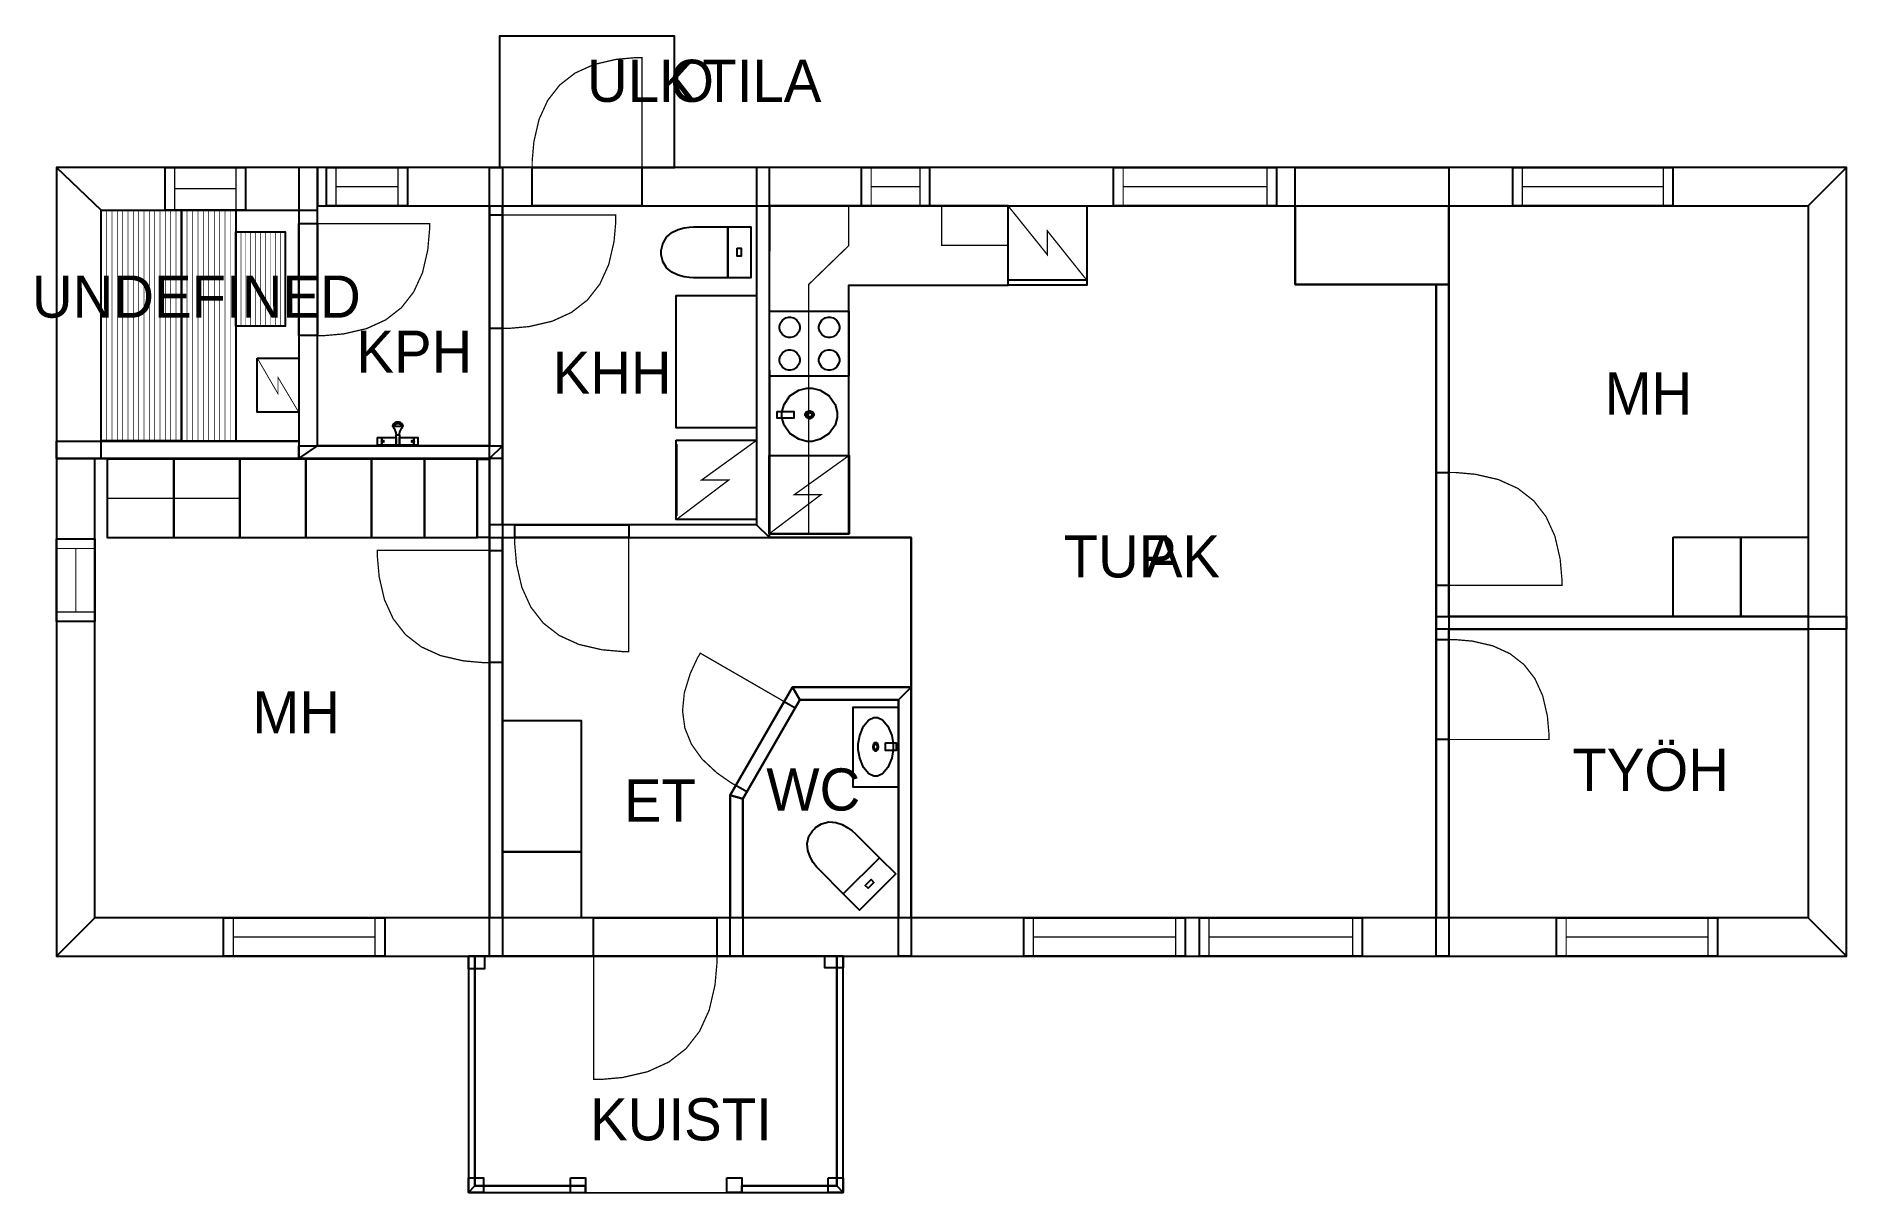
# Model space of a CAD drawing. Extents: x 0.4 to 15.2, y 0 to 9.4.
import ezdxf

# ---------------------------------------------------------------- set-up
doc = ezdxf.new("R2010")
doc.units = 0
doc.layers.get('0').update_dxf_attribs({"linetype": 'CONTINUOUS'})

msp = doc.modelspace()

# ---------------------------------------------------------------- linework, layer by layer
at = {"color": 0}
for points, const_width in [([(5.63086, 8.3649), (5.63086, 9.43744), (4.20367, 9.43744), (4.20367, 8.37169), (5.63086, 8.3649)], 0.002083), ([(4.47092, 8.36838), (4.47092, 8.42085), (4.48486, 8.57824), (4.52686, 8.76004), (4.59679, 8.9139), (4.69472, 9.03976), (4.82058, 9.13769), (4.97444, 9.20762), (5.15631, 9.24963), (5.31369, 9.26357), (5.36615, 9.26357), (5.36615, 8.36838), (4.47092, 8.36838)], 0.010417), ([(2.71989, 8.36838), (0.593642, 8.36838), (0.956976, 8.02078), (2.71989, 8.02078), (2.71989, 8.36838)], 0.002083), ([(0.593642, 8.36838), (0.593642, 5.99349), (0.956976, 5.99349), (0.956976, 8.02078), (0.593642, 8.36838)], 0.002083), ([(1.47814, 8.36838), (2.13428, 8.36838), (2.13428, 8.02078), (1.47814, 8.02078), (1.47814, 8.36838)], 0.010417), ([(1.47814, 8.36838), (2.13428, 8.36838), (2.13428, 8.02078), (1.47814, 8.02078), (1.47814, 8.36838)], 0.010417), ([(2.71989, 6.09765), (2.71989, 8.36838), (2.56749, 8.36838), (2.56749, 5.99349), (2.71989, 6.09765)], 0.002083), ([(15.1871, 8.36838), (2.71989, 8.36838), (2.71989, 8.05588), (14.8746, 8.05588), (15.1871, 8.36838)], 0.002083), ([(2.79406, 8.36838), (3.45562, 8.36838), (3.45562, 8.05588), (2.79406, 8.05588), (2.79406, 8.36838)], 0.010417), ([(2.79406, 8.36838), (3.45562, 8.36838), (3.45562, 8.05588), (2.79406, 8.05588), (2.79406, 8.36838)], 0.010417), ([(4.12364, 8.36838), (4.22781, 8.36838), (4.22781, 5.99349), (4.12364, 5.99349), (4.12364, 8.36838)], 0.002083), ([(4.47092, 8.36838), (5.36615, 8.36838), (5.36615, 8.05588), (4.47092, 8.05588), (4.47092, 8.36838)], 0.010417), ([(4.47092, 8.36838), (5.36615, 8.36838), (5.36615, 8.05588), (4.47092, 8.05588), (4.47092, 8.36838)], 0.010417), ([(6.40533, 5.34939), (6.40533, 8.36838), (6.30117, 8.36838), (6.30117, 5.45356), (6.40533, 5.34939)], 0.002083), ([(7.15668, 8.36838), (7.71175, 8.36838), (7.71175, 8.05588), (7.15668, 8.05588), (7.15668, 8.36838)], 0.010417), ([(7.15668, 8.36838), (7.71175, 8.36838), (7.71175, 8.05588), (7.15668, 8.05588), (7.15668, 8.36838)], 0.010417), ([(9.21149, 8.36838), (10.5405, 8.36838), (10.5405, 8.05588), (9.21149, 8.05588), (9.21149, 8.36838)], 0.010417), ([(9.21149, 8.36838), (10.5405, 8.36838), (10.5405, 8.05588), (9.21149, 8.05588), (9.21149, 8.36838)], 0.010417), ([(10.6911, 8.36838), (11.9462, 8.36838), (11.9462, 7.41211), (10.6911, 7.41211), (10.6911, 8.36838)], 0.002083), ([(12.4665, 8.36838), (13.7709, 8.36838), (13.7709, 8.05588), (12.4665, 8.05588), (12.4665, 8.36838)], 0.010417), ([(12.4665, 8.36838), (13.7709, 8.36838), (13.7709, 8.05588), (12.4665, 8.05588), (12.4665, 8.36838)], 0.010417), ([(15.1871, 1.93599), (15.1871, 8.36838), (14.8746, 8.05588), (14.8746, 2.24849), (15.1871, 1.93599)], 0.002083), ([(0.95714, 8.02078), (0.95714, 6.13786), (1.6116, 6.13786), (1.6116, 8.02078), (0.95714, 8.02078)], 0.010417), ([(1.61193, 8.01932), (1.61193, 6.1365), (2.05556, 6.1365), (2.05556, 8.01932), (1.61193, 8.01932)], 0.010417), ([(4.12364, 7.98047), (4.22781, 7.98047), (4.22781, 7.05556), (4.12364, 7.05556), (4.12364, 7.98047)], 0.010417), ([(4.12364, 7.98047), (4.22781, 7.98047), (4.22781, 7.05556), (4.12364, 7.05556), (4.12364, 7.98047)], 0.010417), ([(4.22781, 7.05556), (4.28196, 7.05556), (4.44456, 7.07004), (4.63243, 7.11339), (4.79139, 7.18565), (4.92144, 7.28683), (5.02263, 7.41689), (5.09489, 7.57585), (5.13824, 7.76372), (5.15272, 7.92632), (5.15272, 7.98047), (4.22781, 7.98047), (4.22781, 7.05556)], 0.010417), ([(6.40289, 5.37956), (6.72483, 5.37956), (6.72483, 7.41308), (7.05192, 7.73047), (7.05192, 8.0561), (6.40983, 8.0561), (6.40289, 5.37956)], 0.010417), ([(6.40506, 5.38037), (7.05404, 5.38037), (7.05404, 7.40776), (8.35151, 7.40776), (8.35151, 8.05632), (6.40343, 8.05632), (6.40506, 5.38037)], 0.010417), ([(7.8086, 8.0549), (8.35151, 8.0549), (8.35151, 7.73292), (7.8086, 7.73292), (7.8086, 8.0549)], 0.010417), ([(8.35151, 8.0549), (8.99349, 8.0549), (8.99349, 7.40821), (8.35151, 7.40821), (8.35151, 8.0549)], 0.010699), ([(2.05593, 7.84179), (2.05593, 7.07286), (2.45779, 7.07286), (2.45779, 7.84179), (2.05593, 7.84179)], 0.010417), ([(2.56749, 7.91038), (2.71989, 7.91038), (2.71989, 6.99631), (2.56749, 6.99631), (2.56749, 7.91038)], 0.010417), ([(2.56749, 7.91038), (2.71989, 7.91038), (2.71989, 6.99631), (2.56749, 6.99631), (2.56749, 7.91038)], 0.010417), ([(2.71989, 6.99631), (2.77344, 6.99631), (2.93408, 7.01064), (3.11979, 7.05344), (3.27686, 7.12489), (3.40543, 7.22483), (3.50537, 7.3534), (3.57682, 7.51047), (3.61963, 7.69618), (3.63396, 7.85682), (3.63396, 7.91038), (2.71989, 7.91038), (2.71989, 6.99631)], 0.010417), ([(5.79731, 7.46821), (5.79731, 7.46821), (5.78554, 7.46815), (5.75456, 7.46978), (5.71072, 7.47592), (5.66049, 7.48931), (5.61025, 7.51286), (5.5664, 7.54932), (5.53543, 7.60151), (5.52371, 7.65457), (5.52371, 7.67219), (5.52371, 7.69054), (5.53543, 7.74539), (5.5664, 7.79943), (5.61025, 7.83724), (5.66049, 7.86171), (5.71072, 7.87571), (5.75456, 7.88211), (5.78554, 7.88385), (5.79731, 7.88374), (5.79731, 7.88374), (6.0656, 7.88476), (6.0656, 7.46821), (5.79731, 7.46821)], 0.010417), ([(6.0656, 7.88476), (6.0656, 7.46821), (6.25288, 7.46821), (6.25288, 7.88476), (6.0656, 7.88476)], 0.010417), ([(6.14344, 7.70958), (6.14344, 7.64333), (6.17503, 7.64333), (6.17503, 7.70958), (6.14344, 7.70958)], 0.010417), ([(8.35151, 7.45133), (8.99349, 7.45133), (8.99349, 7.40821), (8.35151, 7.40821), (8.35151, 7.45133)], 0.010699), ([(11.8421, 7.41211), (11.9462, 7.41211), (11.9462, 1.93599), (11.8421, 1.93599), (11.8421, 7.41211)], 0.002083), ([(5.64611, 7.32454), (5.64611, 6.24576), (6.30122, 6.24576), (6.30122, 7.32454), (5.64611, 7.32454)], 0.010417), ([(6.4069, 7.19689), (6.4069, 6.66635), (7.05376, 6.66635), (7.05376, 7.19689), (6.4069, 7.19689)], 0.010417), ([(6.57026, 7.14708), (6.57835, 7.14708), (6.60265, 7.14057), (6.62918, 7.12267), (6.64703, 7.09619), (6.6536, 7.07189), (6.6536, 7.06375), (6.6536, 7.05567), (6.64703, 7.03136), (6.62918, 7.00483), (6.60265, 6.98699), (6.57835, 6.98042), (6.57026, 6.98042), (6.56212, 6.98042), (6.53776, 6.98699), (6.51129, 7.00483), (6.49343, 7.03136), (6.48693, 7.05567), (6.48693, 7.06375), (6.48693, 7.07189), (6.49343, 7.09619), (6.51129, 7.12267), (6.53776, 7.14057), (6.56212, 7.14708), (6.57026, 7.14708)], 0.010417), ([(6.89258, 7.14708), (6.90067, 7.14708), (6.92497, 7.14057), (6.9515, 7.12267), (6.96935, 7.09619), (6.97592, 7.07189), (6.97592, 7.06375), (6.97592, 7.05567), (6.96935, 7.03136), (6.9515, 7.00483), (6.92497, 6.98699), (6.90067, 6.98042), (6.89258, 6.98042), (6.88444, 6.98042), (6.86008, 6.98699), (6.83361, 7.00483), (6.81575, 7.03136), (6.80925, 7.05567), (6.80925, 7.06375), (6.80925, 7.07189), (6.81575, 7.09619), (6.83361, 7.12267), (6.86008, 7.14057), (6.88444, 7.14708), (6.89258, 7.14708)], 0.010417), ([(2.22982, 6.81239), (2.22982, 6.37272), (2.56722, 6.37272), (2.56722, 6.81239), (2.22982, 6.81239)], 0.007327), ([(6.57026, 6.88092), (6.57835, 6.88092), (6.60265, 6.8744), (6.62918, 6.85656), (6.64703, 6.83008), (6.6536, 6.80572), (6.6536, 6.79758), (6.6536, 6.7895), (6.64703, 6.76519), (6.62918, 6.73867), (6.60265, 6.72081), (6.57835, 6.71425), (6.57026, 6.71425), (6.56212, 6.71425), (6.53776, 6.72081), (6.51129, 6.73867), (6.49343, 6.76519), (6.48693, 6.7895), (6.48693, 6.79758), (6.48693, 6.80572), (6.49343, 6.83008), (6.51129, 6.85656), (6.53776, 6.8744), (6.56212, 6.88092), (6.57026, 6.88092)], 0.010417), ([(6.89258, 6.88092), (6.90067, 6.88092), (6.92497, 6.8744), (6.9515, 6.85656), (6.96935, 6.83008), (6.97592, 6.80572), (6.97592, 6.79758), (6.97592, 6.7895), (6.96935, 6.76519), (6.9515, 6.73867), (6.92497, 6.72081), (6.90067, 6.71425), (6.89258, 6.71425), (6.88444, 6.71425), (6.86008, 6.72081), (6.83361, 6.73867), (6.81575, 6.76519), (6.80925, 6.7895), (6.80925, 6.79758), (6.80925, 6.80572), (6.81575, 6.83008), (6.83361, 6.85656), (6.86008, 6.8744), (6.88444, 6.88092), (6.89258, 6.88092)], 0.010417), ([(6.73236, 6.5676), (6.75429, 6.5676), (6.8201, 6.55057), (6.89176, 6.50407), (6.94006, 6.43517), (6.95779, 6.37185), (6.95779, 6.35069), (6.95779, 6.32958), (6.94006, 6.26628), (6.89176, 6.19732), (6.8201, 6.15082), (6.75429, 6.13374), (6.73236, 6.13374), (6.71039, 6.13374), (6.64464, 6.15082), (6.57297, 6.19732), (6.52468, 6.26628), (6.507, 6.32958), (6.507, 6.35069), (6.507, 6.37185), (6.52468, 6.43517), (6.57297, 6.50407), (6.64464, 6.55057), (6.71039, 6.5676), (6.73236, 6.5676)], 0.009432), ([(6.46783, 6.37896), (6.46783, 6.32238), (6.60499, 6.32238), (6.60499, 6.37896), (6.46783, 6.37896)], 0.009432), ([(6.73236, 6.38368), (6.73839, 6.38368), (6.75662, 6.37403), (6.76671, 6.35656), (6.76671, 6.35069), (6.76671, 6.34489), (6.75662, 6.32736), (6.73839, 6.31765), (6.73236, 6.31765), (6.72629, 6.31765), (6.70811, 6.32736), (6.69808, 6.34489), (6.69808, 6.35069), (6.69808, 6.35656), (6.70811, 6.37403), (6.72629, 6.38368), (6.73236, 6.38368)], 0.009432), ([(6.73236, 6.36951), (6.73583, 6.36951), (6.74625, 6.36404), (6.75201, 6.35406), (6.75201, 6.35069), (6.75201, 6.34739), (6.74625, 6.33735), (6.73583, 6.33182), (6.73236, 6.33182), (6.72889, 6.33182), (6.71847, 6.33735), (6.71278, 6.34739), (6.71278, 6.35069), (6.71278, 6.35406), (6.71847, 6.36404), (6.72889, 6.36951), (6.73236, 6.36951)], 0.009432), ([(0.593642, 6.1365), (2.56749, 6.1365), (2.56749, 5.99349), (0.593642, 5.99349), (0.593642, 6.1365)], 0.002083), ([(4.12364, 5.99349), (2.56749, 5.99349), (2.56749, 6.09765), (4.22781, 6.09765), (4.12364, 5.99349)], 0.002083), ([(3.21035, 6.16639), (3.24576, 6.16639), (3.24576, 6.10281), (3.21035, 6.10281), (3.21035, 6.16639)], 0.010417), ([(3.24576, 6.13514), (3.24897, 6.13396), (3.25863, 6.13004), (3.26139, 6.12885), (3.26139, 6.12885), (3.26139, 6.13032), (3.26139, 6.1346), (3.26139, 6.13894), (3.26139, 6.14035), (3.26139, 6.14035), (3.259, 6.13971), (3.24903, 6.13633), (3.24576, 6.13514)], 0.010417), ([(3.24474, 6.16639), (3.36139, 6.16639), (3.36139, 6.10281), (3.24474, 6.10281), (3.24474, 6.16639)], 0.010417), ([(3.38954, 6.10281), (3.36139, 6.10281), (3.36139, 6.18614), (3.36837, 6.18614), (3.38422, 6.18614), (3.38954, 6.18614), (3.38954, 6.16531), (3.38954, 6.11843), (3.38954, 6.10281)], 0.010417), ([(3.38954, 6.16639), (3.50618, 6.16639), (3.50618, 6.10281), (3.38954, 6.10281), (3.38954, 6.16639)], 0.010417), ([(3.50618, 6.13514), (3.50293, 6.1339), (3.49328, 6.13004), (3.49056, 6.12885), (3.49056, 6.12885), (3.49056, 6.13032), (3.49056, 6.1346), (3.49056, 6.13894), (3.49056, 6.14035), (3.49056, 6.14035), (3.49289, 6.13971), (3.50288, 6.13633), (3.50618, 6.13514)], 0.010417), ([(3.50618, 6.16639), (3.53956, 6.16639), (3.53956, 6.10281), (3.50618, 6.10281), (3.50618, 6.16639)], 0.010417), ([(4.12364, 1.93599), (4.12364, 5.99349), (4.22781, 6.09765), (4.22781, 1.93599), (4.12364, 1.93599)], 0.002083), ([(5.64611, 6.14279), (5.64611, 5.49556), (6.30067, 5.49556), (6.30067, 6.14279), (5.64611, 6.14279)], 0.010788), ([(0.593642, 5.99349), (0.593642, 1.93599), (0.906142, 2.24849), (0.906142, 5.99349), (0.593642, 5.99349)], 0.002083), ([(1.00928, 5.99229), (1.5479, 5.99229), (1.5479, 5.34858), (1.00928, 5.34858), (1.00928, 5.99229)], 0.010417), ([(1.54796, 5.99229), (2.08658, 5.99229), (2.08658, 5.34858), (1.54796, 5.34858), (1.54796, 5.99229)], 0.010417), ([(2.08658, 5.99229), (2.62435, 5.99229), (2.62435, 5.34847), (2.08658, 5.34847), (2.08658, 5.99229)], 0.010417), ([(2.62429, 5.99229), (3.162, 5.99229), (3.162, 5.34847), (2.62429, 5.34847), (2.62429, 5.99229)], 0.010417), ([(3.162, 5.99229), (3.59229, 5.99229), (3.59229, 5.34847), (3.162, 5.34847), (3.162, 5.99229)], 0.010417), ([(3.59233, 5.99229), (4.02262, 5.99229), (4.02262, 5.34847), (3.59233, 5.34847), (3.59233, 5.99229)], 0.010417), ([(4.02262, 5.98872), (4.11979, 5.98872), (4.11979, 5.34874), (4.02262, 5.34874), (4.02262, 5.98872)], 0.009715), ([(6.40289, 6.01878), (6.40289, 5.37956), (7.05474, 5.37956), (7.05474, 6.01878), (6.40289, 6.01878)], 0.010654), ([(11.8421, 5.88004), (11.9462, 5.88004), (11.9462, 4.95953), (11.8421, 4.95953), (11.8421, 5.88004)], 0.010417), ([(11.8421, 5.88004), (11.9462, 5.88004), (11.9462, 4.95953), (11.8421, 4.95953), (11.8421, 5.88004)], 0.010417), ([(11.9462, 5.88004), (12.0002, 5.88004), (12.1619, 5.86567), (12.349, 5.82254), (12.5072, 5.7506), (12.6366, 5.64996), (12.7373, 5.52051), (12.8092, 5.36225), (12.8523, 5.17529), (12.8668, 5.01351), (12.8668, 4.95953), (11.9462, 4.95953), (11.9462, 5.88004)], 0.010417), ([(0.593642, 5.33826), (0.906142, 5.33826), (0.906142, 4.66482), (0.593642, 4.66482), (0.593642, 5.33826)], 0.010417), ([(0.593642, 5.33826), (0.906142, 5.33826), (0.906142, 4.66482), (0.593642, 4.66482), (0.593642, 5.33826)], 0.010417), ([(4.12364, 5.34939), (6.40533, 5.34939), (6.30117, 5.45356), (4.12364, 5.45356), (4.12364, 5.34939)], 0.002083), ([(4.32883, 5.45356), (5.25846, 5.45356), (5.25846, 5.34939), (4.32883, 5.34939), (4.32883, 5.45356)], 0.010417), ([(4.32883, 5.45356), (5.25846, 5.45356), (5.25846, 5.34939), (4.32883, 5.34939), (4.32883, 5.45356)], 0.010417), ([(4.32883, 5.34939), (4.32883, 5.29497), (4.34332, 5.13157), (4.38688, 4.94276), (4.45953, 4.78299), (4.56119, 4.65224), (4.69194, 4.55057), (4.85172, 4.47792), (5.04058, 4.43435), (5.204, 4.41982), (5.25846, 4.41982), (5.25846, 5.34939), (4.32883, 5.34939)], 0.010417), ([(13.775, 5.35265), (14.3247, 5.35265), (14.3247, 4.70524), (13.775, 4.70524), (13.775, 5.35265)], 0.010417), ([(14.3249, 5.35265), (14.8746, 5.35265), (14.8746, 4.70524), (14.3249, 4.70524), (14.3249, 5.35265)], 0.010417), ([(4.12364, 4.32969), (4.07004, 4.32969), (3.90924, 4.34403), (3.72342, 4.38688), (3.56625, 4.45833), (3.43761, 4.55838), (3.33757, 4.68701), (3.26611, 4.84424), (3.22325, 5.03006), (3.20899, 5.19086), (3.20899, 5.24442), (4.12364, 5.24442), (4.12364, 4.32969)], 0.010417), ([(4.12364, 5.24442), (4.22781, 5.24442), (4.22781, 4.32969), (4.12364, 4.32969), (4.12364, 5.24442)], 0.010417), ([(4.12364, 5.24442), (4.22781, 5.24442), (4.22781, 4.32969), (4.12364, 4.32969), (4.12364, 5.24442)], 0.010417), ([(11.8421, 4.70524), (15.1871, 4.70524), (15.1871, 4.60107), (11.8421, 4.60107), (11.8421, 4.70524)], 0.002083), ([(11.8421, 4.51753), (11.9462, 4.51753), (11.9462, 3.70264), (11.8421, 3.70264), (11.8421, 4.51753)], 0.010417), ([(11.8421, 4.51753), (11.9462, 4.51753), (11.9462, 3.70264), (11.8421, 3.70264), (11.8421, 4.51753)], 0.010417), ([(11.9462, 4.51753), (11.994, 4.51753), (12.1372, 4.50483), (12.3027, 4.46664), (12.4428, 4.40294), (12.5574, 4.31381), (12.6465, 4.19922), (12.7102, 4.05919), (12.7484, 3.89367), (12.7611, 3.75043), (12.7611, 3.70264), (11.9462, 3.70264), (11.9462, 4.51753)], 0.010417), ([(6.13043, 3.32775), (6.09033, 3.35092), (5.97624, 3.43099), (5.85579, 3.54329), (5.7691, 3.66461), (5.7161, 3.79497), (5.69683, 3.93435), (5.71126, 4.08279), (5.75944, 4.24024), (5.81819, 4.36664), (5.84136, 4.40668), (6.52539, 4.01183), (6.13043, 3.32775)], 0.010417), ([(6.08399, 3.24735), (6.59304, 4.12901), (6.6531, 4.02485), (6.18815, 3.2194), (6.08399, 3.24735)], 0.002083), ([(6.13043, 3.32775), (6.52539, 4.01183), (6.61561, 3.95975), (6.22065, 3.27567), (6.13043, 3.32775)], 0.010417), ([(6.13043, 3.32775), (6.52539, 4.01183), (6.61561, 3.95975), (6.22065, 3.27567), (6.13043, 3.32775)], 0.010417), ([(6.59304, 4.12901), (7.56228, 4.12901), (7.45811, 4.02485), (6.6531, 4.02485), (6.59304, 4.12901)], 0.002083), ([(7.56228, 4.12901), (7.56228, 1.93599), (7.45811, 1.93599), (7.45811, 4.02485), (7.56228, 4.12901)], 0.002083), ([(4.22933, 3.85622), (4.22933, 2.78504), (4.87088, 2.78504), (4.87088, 3.85622), (4.22933, 3.85622)], 0.010417), ([(7.08703, 3.96653), (7.08703, 3.31456), (7.45671, 3.31456), (7.45671, 3.96653), (7.08703, 3.96653)], 0.010417), ([(7.27175, 3.40321), (7.25792, 3.40321), (7.21658, 3.4221), (7.17156, 3.47342), (7.14122, 3.54958), (7.1301, 3.61951), (7.1301, 3.64279), (7.1301, 3.66613), (7.14122, 3.73606), (7.17156, 3.81222), (7.21658, 3.86356), (7.25792, 3.88238), (7.27175, 3.88238), (7.28554, 3.88238), (7.32687, 3.86356), (7.3719, 3.81222), (7.40224, 3.73606), (7.41342, 3.66613), (7.41342, 3.64279), (7.41342, 3.61951), (7.40224, 3.54958), (7.3719, 3.47342), (7.32687, 3.4221), (7.28554, 3.40321), (7.27175, 3.40321)], 0.010417), ([(7.27175, 3.60633), (7.2679, 3.60633), (7.25646, 3.61703), (7.25017, 3.63639), (7.25017, 3.64279), (7.25017, 3.64925), (7.25646, 3.66862), (7.2679, 3.67925), (7.27175, 3.67925), (7.27556, 3.67925), (7.28694, 3.66862), (7.29329, 3.64925), (7.29329, 3.64279), (7.29329, 3.63639), (7.28694, 3.61703), (7.27556, 3.60633), (7.27175, 3.60633)], 0.010417), ([(7.27175, 3.62196), (7.26953, 3.62196), (7.26303, 3.6281), (7.25944, 3.63917), (7.25944, 3.64279), (7.25944, 3.64649), (7.26303, 3.65756), (7.26953, 3.66363), (7.27175, 3.66363), (7.27393, 3.66363), (7.28043, 3.65756), (7.28407, 3.64649), (7.28407, 3.64279), (7.28407, 3.63917), (7.28043, 3.6281), (7.27393, 3.62196), (7.27175, 3.62196)], 0.010417), ([(7.35183, 3.67404), (7.35183, 3.61154), (7.43804, 3.61154), (7.43804, 3.67404), (7.35183, 3.67404)], 0.010417), ([(6.08399, 1.93599), (6.08399, 3.24735), (6.18815, 3.2194), (6.18815, 1.93599), (6.08399, 1.93599)], 0.002083), ([(6.81808, 2.63379), (6.81808, 2.63379), (6.80968, 2.64208), (6.78896, 2.66515), (6.76226, 2.70042), (6.73628, 2.74544), (6.71739, 2.79758), (6.71224, 2.85439), (6.72721, 2.91319), (6.7564, 2.95899), (6.76893, 2.97146), (6.78185, 2.98443), (6.82894, 3.01492), (6.88911, 3.03119), (6.94678, 3.02696), (6.99957, 3.00874), (7.04497, 2.98307), (7.08051, 2.95665), (7.10363, 2.93599), (7.11193, 2.92757), (7.11193, 2.92757), (7.30236, 2.73861), (7.00782, 2.44407), (6.81808, 2.63379)], 0.010417), ([(4.22982, 2.7851), (4.22982, 2.24843), (4.87136, 2.24843), (4.87136, 2.7851), (4.22982, 2.7851)], 0.010417), ([(7.43479, 2.60618), (7.14025, 2.31164), (7.00782, 2.44407), (7.30236, 2.73861), (7.43479, 2.60618)], 0.010417), ([(7.25586, 2.53737), (7.20904, 2.49056), (7.18674, 2.51286), (7.23356, 2.55968), (7.25586, 2.53737)], 0.010417), ([(0.593642, 1.93599), (15.1871, 1.93599), (14.8746, 2.24849), (0.906142, 2.24849), (0.593642, 1.93599)], 0.002083), ([(1.95518, 2.24849), (3.26833, 2.24849), (3.26833, 1.93599), (1.95518, 1.93599), (1.95518, 2.24849)], 0.010417), ([(1.95518, 2.24849), (3.26833, 2.24849), (3.26833, 1.93599), (1.95518, 1.93599), (1.95518, 2.24849)], 0.010417), ([(4.97136, 2.24849), (5.97726, 2.24849), (5.97726, 1.93599), (4.97136, 1.93599), (4.97136, 2.24849)], 0.010417), ([(4.97136, 2.24849), (5.97726, 2.24849), (5.97726, 1.93599), (4.97136, 1.93599), (4.97136, 2.24849)], 0.010417), ([(8.47988, 2.24849), (9.79542, 2.24849), (9.79542, 1.93599), (8.47988, 1.93599), (8.47988, 2.24849)], 0.010417), ([(8.47988, 2.24849), (9.79542, 2.24849), (9.79542, 1.93599), (8.47988, 1.93599), (8.47988, 2.24849)], 0.010417), ([(9.91217, 2.24849), (11.2394, 2.24849), (11.2394, 1.93599), (9.91217, 1.93599), (9.91217, 2.24849)], 0.010417), ([(9.91217, 2.24849), (11.2394, 2.24849), (11.2394, 1.93599), (9.91217, 1.93599), (9.91217, 2.24849)], 0.010417), ([(12.8235, 2.24849), (14.135, 2.24849), (14.135, 1.93599), (12.8235, 1.93599), (12.8235, 2.24849)], 0.010417), ([(12.8235, 2.24849), (14.135, 2.24849), (14.135, 1.93599), (12.8235, 1.93599), (12.8235, 2.24849)], 0.010417), ([(3.9521, 1.93599), (3.9521, 0.009115), (4.00418, 0.061198), (4.00418, 1.93599), (3.9521, 1.93599)], 0.002083), ([(4.00418, 1.93599), (4.00418, 0.061198), (4.90446, 0.061198), (4.90625, 0.006619), (6.1799, 0.008789), (6.17947, 0.061198), (6.95492, 0.061198), (6.95492, 1.93599), (4.00418, 1.93599)], 0.002083), ([(5.97726, 1.93599), (5.97726, 1.87706), (5.96153, 1.70025), (5.91439, 1.49593), (5.83578, 1.32302), (5.72575, 1.18153), (5.58431, 1.07151), (5.4114, 0.992893), (5.20708, 0.945747), (5.03028, 0.930012), (4.97136, 0.930012), (4.97136, 1.93599), (5.97726, 1.93599)], 0.010417), ([(7.007, 0.009115), (7.007, 1.93599), (6.95492, 1.93599), (6.95492, 0.061198), (7.007, 0.009115)], 0.002083), ([(3.9521, 0.009115), (4.90446, 0.009115), (4.90446, 0.061198), (4.00418, 0.061198), (3.9521, 0.009115)], 0.002083), ([(6.17947, 0.009115), (7.007, 0.009115), (6.95492, 0.061198), (6.17947, 0.061198), (6.17947, 0.009115)], 0.002083)]:
    msp.add_lwpolyline(points, close=True, dxfattribs=dict(at, const_width=const_width))
at = {"color": 7}
for points in [[(5.63086, 8.3649), (5.63086, 9.43744), (4.20367, 9.43744), (4.20367, 8.37169), (5.63086, 8.3649)], [(1.47814, 8.36838), (2.13428, 8.36838), (2.13428, 8.02078), (1.47814, 8.02078), (1.47814, 8.36838)], [(1.47814, 8.36838), (2.13428, 8.36838), (2.13428, 8.02078), (1.47814, 8.02078), (1.47814, 8.36838)], [(2.79406, 8.36838), (3.45562, 8.36838), (3.45562, 8.05588), (2.79406, 8.05588), (2.79406, 8.36838)], [(2.79406, 8.36838), (3.45562, 8.36838), (3.45562, 8.05588), (2.79406, 8.05588), (2.79406, 8.36838)], [(4.47092, 8.36838), (5.36615, 8.36838), (5.36615, 8.05588), (4.47092, 8.05588), (4.47092, 8.36838)], [(4.47092, 8.36838), (5.36615, 8.36838), (5.36615, 8.05588), (4.47092, 8.05588), (4.47092, 8.36838)], [(7.15668, 8.36838), (7.71175, 8.36838), (7.71175, 8.05588), (7.15668, 8.05588), (7.15668, 8.36838)], [(7.15668, 8.36838), (7.71175, 8.36838), (7.71175, 8.05588), (7.15668, 8.05588), (7.15668, 8.36838)], [(9.21149, 8.36838), (10.5405, 8.36838), (10.5405, 8.05588), (9.21149, 8.05588), (9.21149, 8.36838)], [(9.21149, 8.36838), (10.5405, 8.36838), (10.5405, 8.05588), (9.21149, 8.05588), (9.21149, 8.36838)], [(12.4665, 8.36838), (13.7709, 8.36838), (13.7709, 8.05588), (12.4665, 8.05588), (12.4665, 8.36838)], [(12.4665, 8.36838), (13.7709, 8.36838), (13.7709, 8.05588), (12.4665, 8.05588), (12.4665, 8.36838)], [(0.956976, 8.02078), (2.56749, 8.02078), (2.56749, 6.1365), (0.956976, 6.1365), (0.956976, 8.02078)], [(0.95714, 8.02078), (1.6116, 8.02078), (1.6116, 6.13786), (0.95714, 6.13786), (0.95714, 8.02078)], [(1.61193, 8.01932), (2.05556, 8.01932), (2.05556, 6.1365), (1.61193, 6.1365), (1.61193, 8.01932)], [(2.71989, 8.05588), (4.12364, 8.05588), (4.12364, 6.09765), (2.71989, 6.09765), (2.71989, 8.05588)], [(4.12364, 7.98047), (4.22781, 7.98047), (4.22781, 7.05556), (4.12364, 7.05556), (4.12364, 7.98047)], [(4.12364, 7.98047), (4.22781, 7.98047), (4.22781, 7.05556), (4.12364, 7.05556), (4.12364, 7.98047)], [(4.22781, 8.05588), (6.30117, 8.05588), (6.30117, 5.45356), (4.22781, 5.45356), (4.22781, 8.05588)], [(6.40506, 5.38037), (7.05404, 5.38037), (7.05404, 7.40776), (8.35151, 7.40776), (8.35151, 8.05632), (6.40343, 8.05632), (6.40506, 5.38037)], [(10.6911, 7.41211), (11.8421, 7.41211), (11.8421, 2.24849), (7.56228, 2.24849), (7.56228, 4.12901), (7.56071, 4.12901), (7.56033, 5.34939), (6.40533, 5.34939), (6.40533, 8.05588), (10.6911, 8.05588), (10.6911, 7.41211)], [(8.35151, 8.0549), (8.99349, 8.0549), (8.99349, 7.40821), (8.35151, 7.40821), (8.35151, 8.0549)], [(11.9462, 8.05588), (14.8746, 8.05588), (14.8746, 4.70524), (11.9462, 4.70524), (11.9462, 8.05588)], [(2.05593, 7.84179), (2.45779, 7.84179), (2.45779, 7.07286), (2.05593, 7.07286), (2.05593, 7.84179)], [(2.56749, 7.91038), (2.71989, 7.91038), (2.71989, 6.99631), (2.56749, 6.99631), (2.56749, 7.91038)], [(2.56749, 7.91038), (2.71989, 7.91038), (2.71989, 6.99631), (2.56749, 6.99631), (2.56749, 7.91038)], [(5.79731, 7.46821), (5.79731, 7.46821), (5.78554, 7.46815), (5.75456, 7.46978), (5.71072, 7.47592), (5.66049, 7.48931), (5.61025, 7.51286), (5.5664, 7.54932), (5.53543, 7.60151), (5.52371, 7.65457), (5.52371, 7.67219), (5.52371, 7.69054), (5.53543, 7.74539), (5.5664, 7.79943), (5.61025, 7.83724), (5.66049, 7.86171), (5.71072, 7.87571), (5.75456, 7.88211), (5.78554, 7.88385), (5.79731, 7.88374), (5.79731, 7.88374), (6.0656, 7.88476), (6.0656, 7.46821), (5.79731, 7.46821)], [(6.0656, 7.88476), (6.25288, 7.88476), (6.25288, 7.46821), (6.0656, 7.46821), (6.0656, 7.88476)], [(6.14344, 7.70958), (6.17503, 7.70958), (6.17503, 7.64333), (6.14344, 7.64333), (6.14344, 7.70958)], [(8.35151, 7.45133), (8.99349, 7.45133), (8.99349, 7.40821), (8.35151, 7.40821), (8.35151, 7.45133)], [(5.64611, 7.32454), (6.30122, 7.32454), (6.30122, 6.24576), (5.64611, 6.24576), (5.64611, 7.32454)], [(6.4069, 7.19689), (7.05376, 7.19689), (7.05376, 6.66635), (6.4069, 6.66635), (6.4069, 7.19689)], [(6.57026, 7.14708), (6.57835, 7.14708), (6.60265, 7.14057), (6.62918, 7.12267), (6.64703, 7.09619), (6.6536, 7.07189), (6.6536, 7.06375), (6.6536, 7.05567), (6.64703, 7.03136), (6.62918, 7.00483), (6.60265, 6.98699), (6.57835, 6.98042), (6.57026, 6.98042), (6.56212, 6.98042), (6.53776, 6.98699), (6.51129, 7.00483), (6.49343, 7.03136), (6.48693, 7.05567), (6.48693, 7.06375), (6.48693, 7.07189), (6.49343, 7.09619), (6.51129, 7.12267), (6.53776, 7.14057), (6.56212, 7.14708), (6.57026, 7.14708)], [(6.89258, 7.14708), (6.90067, 7.14708), (6.92497, 7.14057), (6.9515, 7.12267), (6.96935, 7.09619), (6.97592, 7.07189), (6.97592, 7.06375), (6.97592, 7.05567), (6.96935, 7.03136), (6.9515, 7.00483), (6.92497, 6.98699), (6.90067, 6.98042), (6.89258, 6.98042), (6.88444, 6.98042), (6.86008, 6.98699), (6.83361, 7.00483), (6.81575, 7.03136), (6.80925, 7.05567), (6.80925, 7.06375), (6.80925, 7.07189), (6.81575, 7.09619), (6.83361, 7.12267), (6.86008, 7.14057), (6.88444, 7.14708), (6.89258, 7.14708)], [(2.22982, 6.81239), (2.56722, 6.81239), (2.56722, 6.37272), (2.22982, 6.37272), (2.22982, 6.81239)], [(6.57026, 6.88092), (6.57835, 6.88092), (6.60265, 6.8744), (6.62918, 6.85656), (6.64703, 6.83008), (6.6536, 6.80572), (6.6536, 6.79758), (6.6536, 6.7895), (6.64703, 6.76519), (6.62918, 6.73867), (6.60265, 6.72081), (6.57835, 6.71425), (6.57026, 6.71425), (6.56212, 6.71425), (6.53776, 6.72081), (6.51129, 6.73867), (6.49343, 6.76519), (6.48693, 6.7895), (6.48693, 6.79758), (6.48693, 6.80572), (6.49343, 6.83008), (6.51129, 6.85656), (6.53776, 6.8744), (6.56212, 6.88092), (6.57026, 6.88092)], [(6.89258, 6.88092), (6.90067, 6.88092), (6.92497, 6.8744), (6.9515, 6.85656), (6.96935, 6.83008), (6.97592, 6.80572), (6.97592, 6.79758), (6.97592, 6.7895), (6.96935, 6.76519), (6.9515, 6.73867), (6.92497, 6.72081), (6.90067, 6.71425), (6.89258, 6.71425), (6.88444, 6.71425), (6.86008, 6.72081), (6.83361, 6.73867), (6.81575, 6.76519), (6.80925, 6.7895), (6.80925, 6.79758), (6.80925, 6.80572), (6.81575, 6.83008), (6.83361, 6.85656), (6.86008, 6.8744), (6.88444, 6.88092), (6.89258, 6.88092)], [(6.73236, 6.5676), (6.75429, 6.5676), (6.8201, 6.55057), (6.89176, 6.50407), (6.94006, 6.43517), (6.95779, 6.37185), (6.95779, 6.35069), (6.95779, 6.32958), (6.94006, 6.26628), (6.89176, 6.19732), (6.8201, 6.15082), (6.75429, 6.13374), (6.73236, 6.13374), (6.71039, 6.13374), (6.64464, 6.15082), (6.57297, 6.19732), (6.52468, 6.26628), (6.507, 6.32958), (6.507, 6.35069), (6.507, 6.37185), (6.52468, 6.43517), (6.57297, 6.50407), (6.64464, 6.55057), (6.71039, 6.5676), (6.73236, 6.5676)], [(6.46783, 6.37896), (6.60499, 6.37896), (6.60499, 6.32238), (6.46783, 6.32238), (6.46783, 6.37896)], [(6.73236, 6.38368), (6.73839, 6.38368), (6.75662, 6.37403), (6.76671, 6.35656), (6.76671, 6.35069), (6.76671, 6.34489), (6.75662, 6.32736), (6.73839, 6.31765), (6.73236, 6.31765), (6.72629, 6.31765), (6.70811, 6.32736), (6.69808, 6.34489), (6.69808, 6.35069), (6.69808, 6.35656), (6.70811, 6.37403), (6.72629, 6.38368), (6.73236, 6.38368)], [(6.73236, 6.36951), (6.73583, 6.36951), (6.74625, 6.36404), (6.75201, 6.35406), (6.75201, 6.35069), (6.75201, 6.34739), (6.74625, 6.33735), (6.73583, 6.33182), (6.73236, 6.33182), (6.72889, 6.33182), (6.71847, 6.33735), (6.71278, 6.34739), (6.71278, 6.35069), (6.71278, 6.35406), (6.71847, 6.36404), (6.72889, 6.36951), (6.73236, 6.36951)], [(3.38954, 6.18614), (3.38954, 6.19249), (3.39318, 6.21143), (3.40306, 6.23383), (3.40619, 6.23822), (3.40722, 6.23981), (3.41737, 6.25444), (3.41764, 6.25597), (3.41812, 6.25885), (3.41401, 6.27539), (3.39729, 6.28825), (3.3916, 6.28928), (3.39031, 6.28956), (3.37875, 6.29031), (3.37494, 6.29031), (3.37597, 6.29031), (3.37181, 6.29031), (3.36062, 6.28956), (3.35932, 6.28928), (3.35357, 6.28825), (3.33692, 6.27539), (3.33274, 6.25885), (3.33328, 6.25597), (3.3335, 6.25444), (3.34364, 6.23981), (3.34472, 6.23822), (3.34782, 6.23383), (3.35775, 6.21143), (3.36139, 6.19249), (3.36139, 6.18614)], [(3.41764, 6.257), (3.41737, 6.25754), (3.40554, 6.26768), (3.38178, 6.27681), (3.37392, 6.27681), (3.36762, 6.27658), (3.34494, 6.26731), (3.33376, 6.25754), (3.33328, 6.257)], [(3.21035, 6.16639), (3.24576, 6.16639), (3.24576, 6.10281), (3.21035, 6.10281), (3.21035, 6.16639)], [(3.24474, 6.16639), (3.36139, 6.16639), (3.36139, 6.10281), (3.24474, 6.10281), (3.24474, 6.16639)], [(3.24576, 6.13514), (3.24897, 6.13396), (3.25863, 6.13004), (3.26139, 6.12885), (3.26139, 6.12885), (3.26139, 6.13032), (3.26139, 6.1346), (3.26139, 6.13894), (3.26139, 6.14035), (3.26139, 6.14035), (3.259, 6.13971), (3.24903, 6.13633), (3.24576, 6.13514)], [(3.38954, 6.10281), (3.36139, 6.10281), (3.36139, 6.18614), (3.36837, 6.18614), (3.38422, 6.18614), (3.38954, 6.18614), (3.38954, 6.16531), (3.38954, 6.11843), (3.38954, 6.10281)], [(3.38954, 6.16639), (3.50618, 6.16639), (3.50618, 6.10281), (3.38954, 6.10281), (3.38954, 6.16639)], [(3.50618, 6.13514), (3.50293, 6.1339), (3.49328, 6.13004), (3.49056, 6.12885), (3.49056, 6.12885), (3.49056, 6.13032), (3.49056, 6.1346), (3.49056, 6.13894), (3.49056, 6.14035), (3.49056, 6.14035), (3.49289, 6.13971), (3.50288, 6.13633), (3.50618, 6.13514)], [(3.50618, 6.16639), (3.53956, 6.16639), (3.53956, 6.10281), (3.50618, 6.10281), (3.50618, 6.16639)], [(5.64611, 6.14279), (6.30067, 6.14279), (6.30067, 5.49556), (5.64611, 5.49556), (5.64611, 6.14279)], [(0.906142, 5.99349), (4.12364, 5.99349), (4.12364, 2.24849), (0.906142, 2.24849), (0.906142, 5.99349)], [(1.00928, 5.99229), (1.5479, 5.99229), (1.5479, 5.34858), (1.00928, 5.34858), (1.00928, 5.99229)], [(1.54796, 5.99229), (2.08658, 5.99229), (2.08658, 5.34858), (1.54796, 5.34858), (1.54796, 5.99229)], [(2.08658, 5.99229), (2.62435, 5.99229), (2.62435, 5.34847), (2.08658, 5.34847), (2.08658, 5.99229)], [(2.62429, 5.99229), (3.162, 5.99229), (3.162, 5.34847), (2.62429, 5.34847), (2.62429, 5.99229)], [(3.162, 5.99229), (3.59229, 5.99229), (3.59229, 5.34847), (3.162, 5.34847), (3.162, 5.99229)], [(3.59233, 5.99229), (4.02262, 5.99229), (4.02262, 5.34847), (3.59233, 5.34847), (3.59233, 5.99229)], [(4.02262, 5.98872), (4.11979, 5.98872), (4.11979, 5.34874), (4.02262, 5.34874), (4.02262, 5.98872)], [(6.40289, 6.01878), (7.05474, 6.01878), (7.05474, 5.37956), (6.40289, 5.37956), (6.40289, 6.01878)], [(11.8421, 5.88004), (11.9462, 5.88004), (11.9462, 4.95953), (11.8421, 4.95953), (11.8421, 5.88004)], [(11.8421, 5.88004), (11.9462, 5.88004), (11.9462, 4.95953), (11.8421, 4.95953), (11.8421, 5.88004)], [(0.593642, 5.33826), (0.906142, 5.33826), (0.906142, 4.66482), (0.593642, 4.66482), (0.593642, 5.33826)], [(0.593642, 5.33826), (0.906142, 5.33826), (0.906142, 4.66482), (0.593642, 4.66482), (0.593642, 5.33826)], [(7.56071, 4.12901), (6.59304, 4.12901), (6.08399, 3.24735), (6.08399, 2.24849), (4.22781, 2.24849), (4.22781, 5.34939), (7.56033, 5.34939), (7.56071, 4.12901)], [(4.32883, 5.45356), (5.25846, 5.45356), (5.25846, 5.34939), (4.32883, 5.34939), (4.32883, 5.45356)], [(4.32883, 5.45356), (5.25846, 5.45356), (5.25846, 5.34939), (4.32883, 5.34939), (4.32883, 5.45356)], [(13.775, 5.35265), (14.3247, 5.35265), (14.3247, 4.70524), (13.775, 4.70524), (13.775, 5.35265)], [(14.3249, 5.35265), (14.8746, 5.35265), (14.8746, 4.70524), (14.3249, 4.70524), (14.3249, 5.35265)], [(4.12364, 5.24442), (4.22781, 5.24442), (4.22781, 4.32969), (4.12364, 4.32969), (4.12364, 5.24442)], [(4.12364, 5.24442), (4.22781, 5.24442), (4.22781, 4.32969), (4.12364, 4.32969), (4.12364, 5.24442)], [(11.9462, 4.60107), (14.8746, 4.60107), (14.8746, 2.24849), (11.9462, 2.24849), (11.9462, 4.60107)], [(11.8421, 4.51753), (11.9462, 4.51753), (11.9462, 3.70264), (11.8421, 3.70264), (11.8421, 4.51753)], [(11.8421, 4.51753), (11.9462, 4.51753), (11.9462, 3.70264), (11.8421, 3.70264), (11.8421, 4.51753)], [(6.13043, 3.32775), (6.52539, 4.01183), (6.61561, 3.95975), (6.22065, 3.27567), (6.13043, 3.32775)], [(6.13043, 3.32775), (6.52539, 4.01183), (6.61561, 3.95975), (6.22065, 3.27567), (6.13043, 3.32775)], [(7.45811, 2.24849), (6.18815, 2.24849), (6.18815, 3.2194), (6.6531, 4.02485), (7.45811, 4.02485), (7.45811, 2.24849)], [(4.22933, 3.85622), (4.87088, 3.85622), (4.87088, 2.78504), (4.22933, 2.78504), (4.22933, 3.85622)], [(7.08703, 3.96653), (7.45671, 3.96653), (7.45671, 3.31456), (7.08703, 3.31456), (7.08703, 3.96653)], [(7.27175, 3.40321), (7.25792, 3.40321), (7.21658, 3.4221), (7.17156, 3.47342), (7.14122, 3.54958), (7.1301, 3.61951), (7.1301, 3.64279), (7.1301, 3.66613), (7.14122, 3.73606), (7.17156, 3.81222), (7.21658, 3.86356), (7.25792, 3.88238), (7.27175, 3.88238), (7.28554, 3.88238), (7.32687, 3.86356), (7.3719, 3.81222), (7.40224, 3.73606), (7.41342, 3.66613), (7.41342, 3.64279), (7.41342, 3.61951), (7.40224, 3.54958), (7.3719, 3.47342), (7.32687, 3.4221), (7.28554, 3.40321), (7.27175, 3.40321)], [(7.27175, 3.60633), (7.2679, 3.60633), (7.25646, 3.61703), (7.25017, 3.63639), (7.25017, 3.64279), (7.25017, 3.64925), (7.25646, 3.66862), (7.2679, 3.67925), (7.27175, 3.67925), (7.27556, 3.67925), (7.28694, 3.66862), (7.29329, 3.64925), (7.29329, 3.64279), (7.29329, 3.63639), (7.28694, 3.61703), (7.27556, 3.60633), (7.27175, 3.60633)], [(7.27175, 3.62196), (7.26953, 3.62196), (7.26303, 3.6281), (7.25944, 3.63917), (7.25944, 3.64279), (7.25944, 3.64649), (7.26303, 3.65756), (7.26953, 3.66363), (7.27175, 3.66363), (7.27393, 3.66363), (7.28043, 3.65756), (7.28407, 3.64649), (7.28407, 3.64279), (7.28407, 3.63917), (7.28043, 3.6281), (7.27393, 3.62196), (7.27175, 3.62196)], [(7.35183, 3.67404), (7.43804, 3.67404), (7.43804, 3.61154), (7.35183, 3.61154), (7.35183, 3.67404)], [(6.81808, 2.63379), (6.81808, 2.63379), (6.80968, 2.64208), (6.78896, 2.66515), (6.76226, 2.70042), (6.73628, 2.74544), (6.71739, 2.79758), (6.71224, 2.85439), (6.72721, 2.91319), (6.7564, 2.95899), (6.76893, 2.97146), (6.78185, 2.98443), (6.82894, 3.01492), (6.88911, 3.03119), (6.94678, 3.02696), (6.99957, 3.00874), (7.04497, 2.98307), (7.08051, 2.95665), (7.10363, 2.93599), (7.11193, 2.92757), (7.11193, 2.92757), (7.30236, 2.73861), (7.00782, 2.44407), (6.81808, 2.63379)], [(4.22982, 2.7851), (4.87136, 2.7851), (4.87136, 2.24843), (4.22982, 2.24843), (4.22982, 2.7851)], [(7.43479, 2.60618), (7.14025, 2.31164), (7.00782, 2.44407), (7.30236, 2.73861), (7.43479, 2.60618)], [(7.25586, 2.53737), (7.20904, 2.49056), (7.18674, 2.51286), (7.23356, 2.55968), (7.25586, 2.53737)], [(1.95518, 2.24849), (3.26833, 2.24849), (3.26833, 1.93599), (1.95518, 1.93599), (1.95518, 2.24849)], [(1.95518, 2.24849), (3.26833, 2.24849), (3.26833, 1.93599), (1.95518, 1.93599), (1.95518, 2.24849)], [(4.97136, 2.24849), (5.97726, 2.24849), (5.97726, 1.93599), (4.97136, 1.93599), (4.97136, 2.24849)], [(4.97136, 2.24849), (5.97726, 2.24849), (5.97726, 1.93599), (4.97136, 1.93599), (4.97136, 2.24849)], [(8.47988, 2.24849), (9.79542, 2.24849), (9.79542, 1.93599), (8.47988, 1.93599), (8.47988, 2.24849)], [(8.47988, 2.24849), (9.79542, 2.24849), (9.79542, 1.93599), (8.47988, 1.93599), (8.47988, 2.24849)], [(9.91217, 2.24849), (11.2394, 2.24849), (11.2394, 1.93599), (9.91217, 1.93599), (9.91217, 2.24849)], [(9.91217, 2.24849), (11.2394, 2.24849), (11.2394, 1.93599), (9.91217, 1.93599), (9.91217, 2.24849)], [(12.8235, 2.24849), (14.135, 2.24849), (14.135, 1.93599), (12.8235, 1.93599), (12.8235, 2.24849)], [(12.8235, 2.24849), (14.135, 2.24849), (14.135, 1.93599), (12.8235, 1.93599), (12.8235, 2.24849)], [(3.9521, 1.93599), (3.9521, 0.009115), (4.00418, 0.061198), (4.00418, 1.93599), (3.9521, 1.93599)], [(4.00418, 1.93599), (4.00418, 0.061198), (4.90446, 0.061198), (4.90625, 0.006619), (6.1799, 0.008789), (6.17947, 0.061198), (6.95492, 0.061198), (6.95492, 1.93599), (4.00418, 1.93599)], [(7.007, 0.009115), (7.007, 1.93599), (6.95492, 1.93599), (6.95492, 0.061198), (7.007, 0.009115)], [(3.9521, 0.009115), (4.90446, 0.009115), (4.90446, 0.061198), (4.00418, 0.061198), (3.9521, 0.009115)], [(6.17947, 0.009115), (7.007, 0.009115), (6.95492, 0.061198), (6.17947, 0.061198), (6.17947, 0.009115)]]:
    msp.add_lwpolyline(points, close=True, dxfattribs=at)
at = {"color": 0}
for points in [[(2.71989, 8.36838), (0.593642, 8.36838), (0.956976, 8.02078), (2.71989, 8.02078), (2.71989, 8.36838)], [(0.593642, 8.36838), (0.593642, 5.99349), (0.956976, 5.99349), (0.956976, 8.02078), (0.593642, 8.36838)], [(2.71989, 6.09765), (2.71989, 8.36838), (2.56749, 8.36838), (2.56749, 5.99349), (2.71989, 6.09765)], [(15.1871, 8.36838), (2.71989, 8.36838), (2.71989, 8.05588), (14.8746, 8.05588), (15.1871, 8.36838)], [(4.12364, 8.36838), (4.22781, 8.36838), (4.22781, 5.99349), (4.12364, 5.99349), (4.12364, 8.36838)], [(6.40533, 5.34939), (6.40533, 8.36838), (6.30117, 8.36838), (6.30117, 5.45356), (6.40533, 5.34939)], [(10.6911, 8.36838), (11.9462, 8.36838), (11.9462, 7.41211), (10.6911, 7.41211), (10.6911, 8.36838)], [(15.1871, 1.93599), (15.1871, 8.36838), (14.8746, 8.05588), (14.8746, 2.24849), (15.1871, 1.93599)], [(11.8421, 7.41211), (11.9462, 7.41211), (11.9462, 1.93599), (11.8421, 1.93599), (11.8421, 7.41211)], [(0.593642, 6.1365), (2.56749, 6.1365), (2.56749, 5.99349), (0.593642, 5.99349), (0.593642, 6.1365)], [(4.12364, 5.99349), (2.56749, 5.99349), (2.56749, 6.09765), (4.22781, 6.09765), (4.12364, 5.99349)], [(4.12364, 1.93599), (4.12364, 5.99349), (4.22781, 6.09765), (4.22781, 1.93599), (4.12364, 1.93599)], [(0.593642, 5.99349), (0.593642, 1.93599), (0.906142, 2.24849), (0.906142, 5.99349), (0.593642, 5.99349)], [(4.12364, 5.34939), (6.40533, 5.34939), (6.30117, 5.45356), (4.12364, 5.45356), (4.12364, 5.34939)], [(11.8421, 4.70524), (15.1871, 4.70524), (15.1871, 4.60107), (11.8421, 4.60107), (11.8421, 4.70524)], [(6.08399, 3.24735), (6.59304, 4.12901), (6.6531, 4.02485), (6.18815, 3.2194), (6.08399, 3.24735)], [(6.59304, 4.12901), (7.56228, 4.12901), (7.45811, 4.02485), (6.6531, 4.02485), (6.59304, 4.12901)], [(7.56228, 4.12901), (7.56228, 1.93599), (7.45811, 1.93599), (7.45811, 4.02485), (7.56228, 4.12901)], [(6.08399, 1.93599), (6.08399, 3.24735), (6.18815, 3.2194), (6.18815, 1.93599), (6.08399, 1.93599)], [(0.593642, 1.93599), (15.1871, 1.93599), (14.8746, 2.24849), (0.906142, 2.24849), (0.593642, 1.93599)], [(3.9521, 1.93599), (4.08268, 1.93599), (4.08268, 1.83263), (3.9521, 1.83263), (3.9521, 1.93599)], [(6.85813, 1.93599), (7.007, 1.93599), (7.007, 1.84065), (6.85813, 1.84065), (6.85813, 1.93599)], [(3.9521, 0.128798), (4.07482, 0.128798), (4.07482, 0.009115), (3.9521, 0.009115), (3.9521, 0.128798)], [(4.78353, 0.126302), (4.90625, 0.126302), (4.90625, 0.006619), (4.78353, 0.006619), (4.78353, 0.126302)], [(6.05718, 0.128472), (6.1799, 0.128472), (6.1799, 0.008789), (6.05718, 0.008789), (6.05718, 0.128472)], [(6.8846, 0.127658), (7.00726, 0.127658), (7.00726, 0.007975), (6.8846, 0.007975), (6.8846, 0.127658)]]:
    msp.add_lwpolyline(points, close=True, dxfattribs=at)
for points, const_width in [([(1.55621, 8.36838), (1.55621, 8.02078)], 0.010417), ([(2.0561, 8.36838), (2.0561, 8.02078)], 0.010417), ([(2.87213, 8.36838), (2.87213, 8.05588)], 0.010417), ([(3.3775, 8.36838), (3.3775, 8.05588)], 0.010417), ([(7.23481, 8.36838), (7.23481, 8.05588)], 0.010417), ([(7.63368, 8.36838), (7.63368, 8.05588)], 0.010417), ([(9.28961, 8.36838), (9.28961, 8.05588)], 0.010417), ([(10.4624, 8.36838), (10.4624, 8.05588)], 0.010417), ([(12.5445, 8.36838), (12.5445, 8.05588)], 0.010417), ([(13.6928, 8.36838), (13.6928, 8.05588)], 0.010417), ([(2.0561, 8.19456), (1.55621, 8.19456)], 0.010417), ([(3.3775, 8.21213), (2.87213, 8.21213)], 0.010417), ([(7.63368, 8.21213), (7.23481, 8.21213)], 0.010417), ([(10.4624, 8.21213), (9.28961, 8.21213)], 0.010417), ([(13.6928, 8.21213), (12.5445, 8.21213)], 0.010417), ([(8.35151, 8.0549), (8.67247, 7.655), (8.67247, 7.84901), (8.99349, 7.44808)], 0.010699), ([(2.22982, 6.81239), (2.39854, 6.52149), (2.39854, 6.65554), (2.56722, 6.37272)], 0.007327), ([(3.38954, 6.18614), (3.38954, 6.19249), (3.39318, 6.21143), (3.40306, 6.23383), (3.40619, 6.23822), (3.40722, 6.23981), (3.41737, 6.25444), (3.41764, 6.25597), (3.41812, 6.25885), (3.41401, 6.27539), (3.39729, 6.28825), (3.3916, 6.28928), (3.39031, 6.28956), (3.37875, 6.29031), (3.37494, 6.29031), (3.37597, 6.29031), (3.37181, 6.29031), (3.36062, 6.28956), (3.35932, 6.28928), (3.35357, 6.28825), (3.33692, 6.27539), (3.33274, 6.25885), (3.33328, 6.25597), (3.3335, 6.25444), (3.34364, 6.23981), (3.34472, 6.23822), (3.34782, 6.23383), (3.35775, 6.21143), (3.36139, 6.19249), (3.36139, 6.18614)], 0.010417), ([(3.41764, 6.257), (3.41737, 6.25754), (3.40554, 6.26768), (3.38178, 6.27681), (3.37392, 6.27681), (3.36762, 6.27658), (3.34494, 6.26731), (3.33376, 6.25754), (3.33328, 6.257)], 0.010417), ([(6.30067, 6.14279), (5.8534, 5.81917), (6.07379, 5.81917), (5.64611, 5.49556)], 0.010788), ([(5.65267, 6.11367), (5.65267, 5.52463)], 0.010788), ([(6.40289, 5.37956), (6.82553, 5.69917), (6.60818, 5.69917), (7.05474, 6.01878)], 0.010654), ([(7.0504, 5.48606), (7.0504, 5.9101)], 0.010654), ([(0.593696, 5.26014), (0.906196, 5.26014)], 0.010417), ([(0.749946, 5.26014), (0.749946, 4.743)], 0.010417), ([(0.593696, 4.743), (0.906196, 4.743)], 0.010417), ([(2.03331, 1.93593), (2.03331, 2.24843)], 0.010417), ([(3.19021, 1.93593), (3.19021, 2.24843)], 0.010417), ([(8.558, 1.93593), (8.558, 2.24843)], 0.010417), ([(9.71729, 1.93593), (9.71729, 2.24843)], 0.010417), ([(9.99029, 1.93593), (9.99029, 2.24843)], 0.010417), ([(11.1612, 1.93593), (11.1612, 2.24843)], 0.010417), ([(12.9015, 1.93593), (12.9015, 2.24843)], 0.010417), ([(14.0569, 1.93593), (14.0569, 2.24843)], 0.010417), ([(2.03331, 2.09218), (3.19021, 2.09218)], 0.010417), ([(8.558, 2.09218), (9.71729, 2.09218)], 0.010417), ([(9.99029, 2.09218), (11.1612, 2.09218)], 0.010417), ([(12.9015, 2.09218), (14.0569, 2.09218)], 0.010417)]:
    msp.add_lwpolyline(points, dxfattribs=dict(at, const_width=const_width))
at = {"color": 7, "const_width": 0.002083}
for points in [[(0.956976, 8.02078), (2.56749, 8.02078), (2.56749, 6.1365), (0.956976, 6.1365), (0.956976, 8.02078)], [(2.71989, 8.05588), (4.12364, 8.05588), (4.12364, 6.09765), (2.71989, 6.09765), (2.71989, 8.05588)], [(4.22781, 8.05588), (6.30117, 8.05588), (6.30117, 5.45356), (4.22781, 5.45356), (4.22781, 8.05588)], [(10.6911, 7.41211), (11.8421, 7.41211), (11.8421, 2.24849), (7.56228, 2.24849), (7.56228, 4.12901), (7.56071, 4.12901), (7.56033, 5.34939), (6.40533, 5.34939), (6.40533, 8.05588), (10.6911, 8.05588), (10.6911, 7.41211)], [(11.9462, 8.05588), (14.8746, 8.05588), (14.8746, 4.70524), (11.9462, 4.70524), (11.9462, 8.05588)], [(0.906142, 5.99349), (4.12364, 5.99349), (4.12364, 2.24849), (0.906142, 2.24849), (0.906142, 5.99349)], [(7.56071, 4.12901), (6.59304, 4.12901), (6.08399, 3.24735), (6.08399, 2.24849), (4.22781, 2.24849), (4.22781, 5.34939), (7.56033, 5.34939), (7.56071, 4.12901)], [(11.9462, 4.60107), (14.8746, 4.60107), (14.8746, 2.24849), (11.9462, 2.24849), (11.9462, 4.60107)], [(7.45811, 2.24849), (6.18815, 2.24849), (6.18815, 3.2194), (6.6531, 4.02485), (7.45811, 4.02485), (7.45811, 2.24849)]]:
    msp.add_lwpolyline(points, close=True, dxfattribs=at)
at = {"color": 253}
for points, const_width in [([(1.00076, 6.13786), (1.00076, 8.02072)], 0.005208), ([(1.04438, 6.13786), (1.04438, 8.02072)], 0.005208), ([(1.08805, 6.13786), (1.08805, 8.02072)], 0.005208), ([(1.13167, 6.13786), (1.13167, 8.02072)], 0.005208), ([(1.17529, 6.13786), (1.17529, 8.02072)], 0.005208), ([(1.21891, 6.13786), (1.21891, 8.02072)], 0.005208), ([(1.26253, 6.13786), (1.26253, 8.02072)], 0.005208), ([(1.30621, 6.13786), (1.30621, 8.02072)], 0.005208), ([(1.34983, 6.13786), (1.34983, 8.02072)], 0.005208), ([(1.39344, 6.13786), (1.39344, 8.02072)], 0.005208), ([(1.43707, 6.13786), (1.43707, 8.02072)], 0.005208), ([(1.48068, 6.13786), (1.48068, 8.02072)], 0.005208), ([(1.52436, 6.13786), (1.52436, 8.02072)], 0.005208), ([(1.56799, 6.13786), (1.56799, 8.02072)], 0.005208), ([(1.65631, 6.1365), (1.65631, 8.01926)], 0.005208), ([(1.70068, 6.1365), (1.70068, 8.01926)], 0.005208), ([(1.74501, 6.1365), (1.74501, 8.01926)], 0.005208), ([(1.78939, 6.1365), (1.78939, 8.01926)], 0.005208), ([(1.83376, 6.1365), (1.83376, 8.01926)], 0.005208), ([(1.87815, 6.1365), (1.87815, 8.01926)], 0.005208), ([(1.92247, 6.1365), (1.92247, 8.01926)], 0.005208), ([(1.96685, 6.1365), (1.96685, 8.01926)], 0.005208), ([(2.01124, 6.1365), (2.01124, 8.01926)], 0.005208), ([(2.09608, 7.07286), (2.09608, 7.84185)], 0.005208), ([(2.13629, 7.07286), (2.13629, 7.84185)], 0.005208), ([(2.17649, 7.07286), (2.17649, 7.84185)], 0.005208), ([(2.21669, 7.07286), (2.21669, 7.84185)], 0.005208), ([(2.25689, 7.07286), (2.25689, 7.84185)], 0.005208), ([(2.2971, 7.07286), (2.2971, 7.84185)], 0.005208), ([(2.33724, 7.07286), (2.33724, 7.84185)], 0.005208), ([(2.37744, 7.07286), (2.37744, 7.84185)], 0.005208), ([(2.41764, 7.07286), (2.41764, 7.84185)], 0.005208), ([(1.00928, 5.67046), (1.54796, 5.67046)], 0.010417), ([(1.54796, 5.67046), (2.08664, 5.67046)], 0.010417)]:
    msp.add_lwpolyline(points, dxfattribs=dict(at, const_width=const_width))

# ---------------------------------------------------------------- texts
at = {"color": 0}
for s, p in [('ULK', (4.918, 8.90283)), ('O', (5.5956, 8.90283)), ('TILA', (5.85792, 8.90283)), ('UNDEFINED', (0.391568, 7.14307)), ('KPH', (3.03789, 6.69368)), ('KHH', (4.63769, 6.52246)), ('MH', (13.2147, 6.35261)), ('TUP', (8.80444, 5.02407)), ('AK', (9.46682, 5.02407)), ('MH', (2.18976, 3.75242)), ('TYÖH', (12.9517, 3.28363)), ('WC', (6.37997, 3.12293)), ('ET', (5.21924, 3.03356)), ('KUISTI', (4.94344, 0.433293))]:
    msp.add_text(s, height=0.34375, dxfattribs=at).set_placement(p)

doc.saveas('drawing.dxf')
